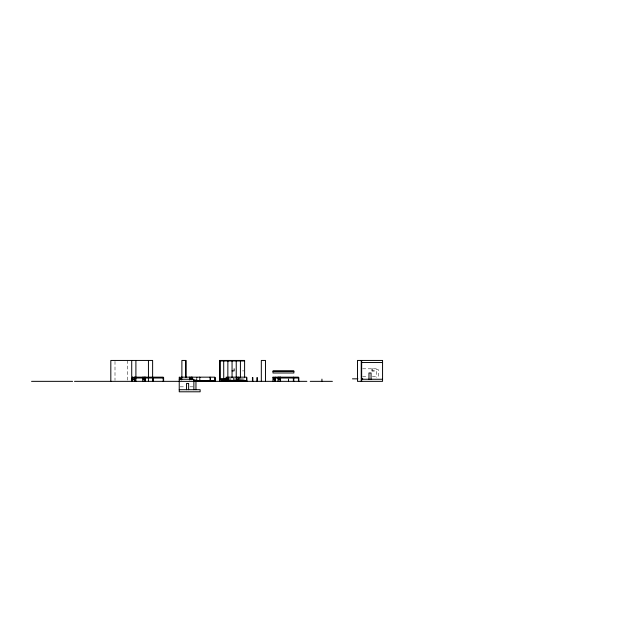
<?xml version="1.0" encoding="UTF-8"?>
<svg xmlns="http://www.w3.org/2000/svg" width="631" height="631" viewBox="0 0 631 631"><rect width="100%" height="100%" fill="white"/><g stroke="black" fill="none" stroke-linecap="round" stroke-linejoin="round"><path stroke-width="0.47" stroke-dasharray="3.15 2.37" d="M244.544 379.255L244.544 378.837M362.628 368.804L372.385 368.804M373.363 368.804L376.289 368.804L376.289 377.354M376.289 369.687L378.379 369.687L378.379 377.338M242.359 370.894L243.85 370.894M362.628 376.368L367.51 376.368M372.385 376.368L376.289 376.368M227.925 378.837L236.183 378.837M240.419 378.837L244.599 378.837L244.599 379.255L240.419 379.255M227.925 379.255L236.183 379.255M180.206 386.827L185.088 386.827M189.963 386.827L193.867 386.827M240.837 378.837L240.837 379.255M240.782 378.837L240.782 379.255M233.73 377.267L233.73 379.673M232.105 378.837L232.003 379.255M200.035 378.442L200.035 381.345M199.617 378.521L199.617 381.345M196.935 378.442L196.935 381.029M196.517 378.497L196.517 381.242M127.541 360.443L127.541 380.398M115 361.389L115 380.398"/><path stroke-width="0.95" d="M185.648 377.543L185.648 360.443M244.599 360.546L219.927 360.546L219.927 360.964M219.509 360.964L244.544 360.964L244.544 360.546M361.658 362.533L382.56 362.533M232.058 370.894L234.148 370.894L234.148 368.804M374.199 370.894L372.109 370.894L372.109 368.804M273.034 371.312L273.034 370.894L293.833 370.894L293.888 372.984L272.986 372.984L272.986 371.312L293.888 371.312M134.45 377.164L134.032 377.164L134.032 379.673L132.778 379.673L132.778 377.164L132.36 377.164L132.36 381.345M227.783 377.164L228.201 377.164L228.201 381.242M275.077 377.164L274.659 377.164L274.659 379.673L273.404 379.673L273.404 377.164L272.986 377.164L272.986 381.345M132.36 377.267L132.778 377.267M134.032 377.267L134.45 377.267L134.45 381.345L134.45 377.583L134.868 377.583M272.986 377.267L273.404 377.267M274.659 377.267L275.077 377.267L275.077 381.345L275.077 377.583L275.495 377.583M144.901 377.583L145.319 377.583M152.741 377.583L153.159 377.583L153.159 381.345M163.192 377.583L163.61 377.583L163.61 381.345M181.326 377.583L181.744 377.583M191.777 377.583L192.195 377.583M196.517 377.583L196.935 377.583M199.617 377.583L200.035 377.583M210.068 377.583L210.486 377.583L210.486 381.242M214.808 377.583L215.226 377.583L215.226 381.242L195.855 381.242M228.201 377.583L228.619 377.583M246.492 377.583L246.91 377.583L246.91 381.345M280.132 377.583L280.55 377.583M293.368 377.583L293.786 377.583L293.786 381.345M298.424 377.583L298.842 377.583L298.842 381.345M134.868 378.016L163.192 378.016M275.495 378.016L298.424 378.016M131.753 378.837L132.818 378.837M219.509 378.837L227.823 378.837M352.461 378.837L357.919 378.837M361.689 378.837L362.754 378.837M179.236 379.255L193.867 379.255L193.867 389.706M219.509 379.255L227.823 379.255M361.658 379.255L382.56 379.255M219.509 379.673L222.017 379.673L222.017 380.927M227.783 379.673L226.529 379.673L226.529 377.164L226.111 377.164L226.111 381.345M193.867 380.138L195.957 380.138L195.957 389.706M195.855 380.824L214.808 380.824M226.111 380.824L228.201 380.824M228.619 380.824L246.492 380.824M219.509 380.927L242.927 380.927M196.517 381.029L196.935 381.029M199.617 381.029L200.035 381.242M210.068 381.029L210.486 381.029M214.808 381.029L215.226 381.029M228.201 381.029L228.619 381.029M246.492 381.029L246.91 381.029M226.111 381.242L246.91 381.242M31.55 381.345L72.573 381.345M74.49 381.345L306.871 381.345M310.231 381.345L332.387 381.345M179.236 389.706L200.137 389.706L200.137 391.796L179.236 391.796L179.236 377.164L179.654 377.164L179.654 379.673M371.06 379.255L371.06 372.984L368.969 372.984L368.969 379.255M361.658 360.443L361.658 381.345M361.24 360.443L361.24 381.345M321.936 379.105L321.936 381.345M298.424 381.345L298.424 377.164L275.495 377.164L275.495 381.345M293.368 377.164L293.368 381.345M288.493 379.105L288.493 381.345M280.55 377.164L280.55 381.345M280.132 377.164L280.132 381.345M279.714 377.164L279.714 379.673L278.46 379.673L278.46 377.164M278.042 377.164L278.042 381.345M265.501 381.345L265.501 360.443L261.321 360.443L261.321 381.345M257.361 381.345L257.361 377.583L256.943 377.583L256.943 381.345M252.85 381.345L252.85 377.583L252.432 377.583L252.432 381.345M246.492 381.345L246.492 377.164L228.619 377.164L228.619 381.242M244.599 377.543L244.599 360.443L219.509 360.443L219.509 381.345M240.419 360.443L240.419 377.543M240.521 380.927L240.466 381.345M240.364 360.546L240.364 360.964M240.364 380.927L240.364 381.345M239.07 381.345L239.07 377.583L238.652 377.583L238.652 381.345L238.652 377.267L238.234 377.267L238.234 379.673L236.98 379.673L236.98 377.267L236.562 377.267L236.562 381.345M236.239 360.443L236.239 377.543M236.183 380.927L236.183 381.345M232.058 360.443L232.058 377.543M232.003 380.927L232.105 381.345M227.925 360.546L227.925 360.964M227.925 378.837L227.925 381.345M227.878 360.443L227.823 381.345M223.745 360.546L223.745 360.964M223.745 378.837L223.745 381.345L223.69 360.443M223.224 380.927L223.224 381.345M220.361 360.964L220.361 378.837M219.927 378.837L219.927 379.255M214.808 381.242L214.808 377.164L181.744 377.164L181.744 379.61M210.068 377.164L210.068 381.242M199.617 377.164L199.617 378.016M199.617 380.824L199.617 381.242M196.935 380.824L196.935 381.242M196.517 380.824L196.517 381.242M192.195 377.164L192.195 379.61M191.777 377.164L191.777 379.61M191.359 377.164L191.359 379.673M190.105 377.164L190.105 379.673M189.686 377.164L189.686 379.909M188.637 389.706L188.637 383.435L186.547 383.435L186.547 389.706M186.066 377.543L186.066 360.443L181.886 360.443L181.886 377.543M181.326 379.909L181.326 377.164L180.908 377.164L180.908 379.673M163.192 381.345L163.192 377.164L134.868 377.164L134.868 381.345M152.741 377.164L152.741 381.345M152.623 381.345L152.623 360.443L110.819 360.443L110.819 381.345M148.443 360.443L148.443 381.345M145.319 377.164L145.319 381.345M144.901 377.164L144.901 381.345M144.483 377.164L144.483 379.673L143.229 379.673L143.229 377.164M142.811 377.164L142.811 381.345M135.902 360.443L135.902 381.345M131.721 360.443L131.721 381.345M382.56 360.443L357.477 360.443L357.477 381.345L382.56 381.345L382.56 360.443"/></g></svg>
